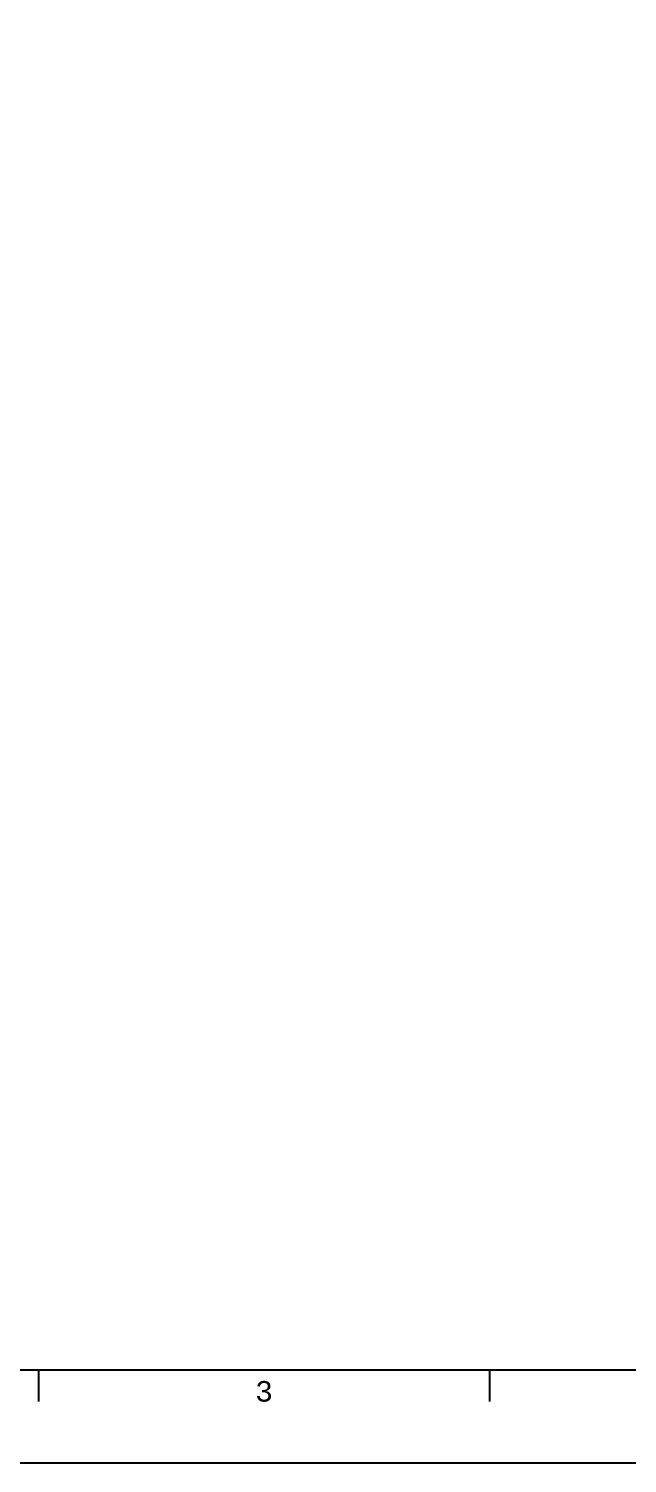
# Model space of a CAD drawing. Header units: feet. Extents: x 1 to 168002, y -59383 to 29717.
# Drawn here: x 110458 to 116846, y -59383 to -44062 of the extents above; entities that cross this region are included whole.
import ezdxf
from ezdxf.enums import TextEntityAlignment as Align

# ---------------------------------------------------------------- set-up
doc = ezdxf.new("R2010")
doc.units = ezdxf.units.FT
doc.header["$LTSCALE"] = 50
doc.header["$MEASUREMENT"] = 0
doc.linetypes.add('CONTINU', pattern=[0])
doc.layers.get('0').update_dxf_attribs({"linetype": 'CONTINUOUS'})
doc.layers.add('Border', color=7, linetype='CONTINUOUS', lineweight=0)
doc.styles.add('TB-1$0$MONOTXT', font='monotxt_.ttf')

# ---------------------------------------------------------------- blocks, each defined once
blk = doc.blocks.new('FORMAT')
at = {"layer": 'Border', "color": 0, "linetype": 'Continuous', "lineweight": 25}
for p, q in [((2500, 1000), (41000, 1000)), ((26562, 1000), (26562, 659)), ((31375, 1000), (31375, 659)), ((31375, 1000), (31375, 659))]:
    blk.add_line(p, q, dxfattribs=at)
blk.add_lwpolyline([(0, 0), (0, 29700), (42000, 29700), (42000, 0)], close=True, dxfattribs=at)
at = {"layer": 'Border', "color": 0, "linetype": 'Continuous', "lineweight": 25, "style": 'TB-1$0$MONOTXT'}
blk.add_text('3', height=219, dxfattribs=at).set_placement((28968, 878), align=Align.TOP_CENTER)
blk = doc.blocks.new('TITLE')
at = {"xscale": 0.01, "yscale": 0.01, "zscale": 0.01}
blk.add_blockref('FORMAT', (0, 0), dxfattribs=at)

msp = doc.modelspace()

# ---------------------------------------------------------------- block references
at = {"color": 7, "linetype": 'CONTINU', "ltscale": 100, "xscale": 100, "yscale": 100, "zscale": 100}
msp.add_blockref('TITLE', (84001.4, -59383.3, 0.1), dxfattribs=at)

doc.saveas('drawing.dxf')
